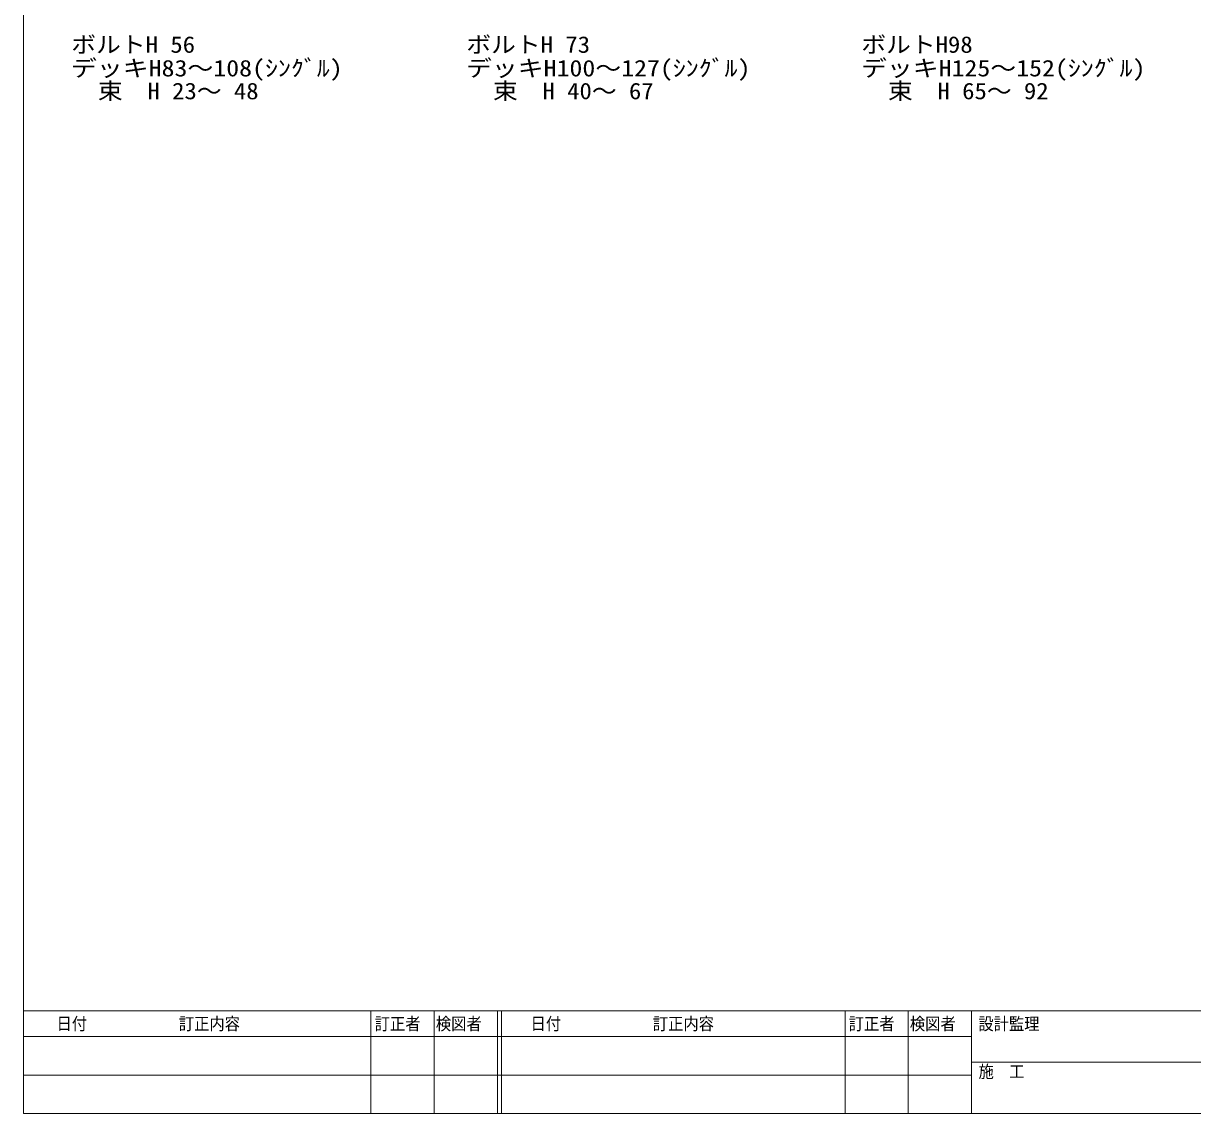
# Model space of a CAD drawing. Units: millimetres, scale not verified. Extents: x -1046 to 854, y -136 to 149.
# Drawn here: x -1046.2 to -898.2, y -136.5 to 1.5 of the extents above; entities that cross this region are included whole.
import ezdxf
from ezdxf.enums import TextEntityAlignment as Align

# ---------------------------------------------------------------- set-up
doc = ezdxf.new("R2010")
doc.units = ezdxf.units.MM
doc.layers.add('0-0_一般', color=2, linetype='Continuous', lineweight=9)
doc.styles.add('ＭＳ ゴシック', font='')
doc.styles.get('ＭＳ ゴシック').set_extended_font_data('MS Gothic')

msp = doc.modelspace()

# ---------------------------------------------------------------- linework, layer by layer
at = {"layer": '0-0_一般'}
for p, q in [((-1002.189, -123.5), (-1002.189, -136.5)), ((-994.189, -123.5), (-994.189, -136.5)), ((-986.189, -123.5), (-986.189, -136.5)), ((-985.689, -123.5), (-985.689, -136.5)), ((-942.189, -123.5), (-942.189, -136.5)), ((-934.189, -123.5), (-934.189, -136.5)), ((-926.189, -123.5), (-926.189, -136.5)), ((-1046.189, -126.75), (-926.189, -126.75)), ((-926.189, -130), (-856.189, -130)), ((-1046.189, -131.625), (-926.189, -131.625))]:
    msp.add_line(p, q, dxfattribs=at)
at = {"layer": '0-0_一般', "color": 5}
for points in [[(-1046.189, 136.5), (-646.189, 136.5), (-646.189, -123.5), (-1046.189, -123.5)], [(-1046.189, -123.5), (-646.189, -123.5), (-646.189, -136.5), (-1046.189, -136.5)]]:
    msp.add_lwpolyline(points, close=True, dxfattribs=at)

# ---------------------------------------------------------------- texts
at = {"layer": '0-0_一般', "style": 'ＭＳ ゴシック'}
for s, height, width, p in [('ボルトH 56', 2.09, 1.1, (-1040.123, -2.893)), ('ボルトH 73', 2.09, 1.1, (-990.123, -2.893)), ('ボルトH98', 2.089, 1.1, (-940.123, -2.893)), ('デッキH83～108(ｼﾝｸﾞﾙ)', 2.09, 1.15, (-1040.167, -5.884)), ('デッキH100～127(ｼﾝｸﾞﾙ)', 2.089, 1.15, (-990.167, -5.884)), ('デッキH125～152(ｼﾝｸﾞﾙ)', 2.089, 1.15, (-940.167, -5.884)), ('\u3000束\u3000H 23～ 48', 2.089, 1.1, (-1039.892, -8.774)), ('\u3000束\u3000H 40～ 67', 2.089, 1.1, (-989.892, -8.774)), ('\u3000束\u3000H 65～ 92', 2.089, 1.1, (-939.892, -8.774)), ('日付\u3000\u3000\u3000\u3000\u3000\u3000訂正内容', 1.576, 0.9, (-1041.993, -126.384)), ('訂正者\u3000検図者', 1.576, 0.9, (-1001.72, -126.393)), ('日付\u3000\u3000\u3000\u3000\u3000\u3000訂正内容', 1.576, 0.9, (-981.993, -126.384)), ('訂正者\u3000検図者', 1.576, 0.9, (-941.72, -126.393)), ('設計監理', 1.576, 0.9, (-925.313, -126.393)), ('施\u3000工', 1.576, 0.9, (-925.289, -132.437))]:
    msp.add_text(s, height=height, dxfattribs=dict(at, width=width)).set_placement(p, align=Align.BOTTOM_LEFT)

doc.saveas('drawing.dxf')
